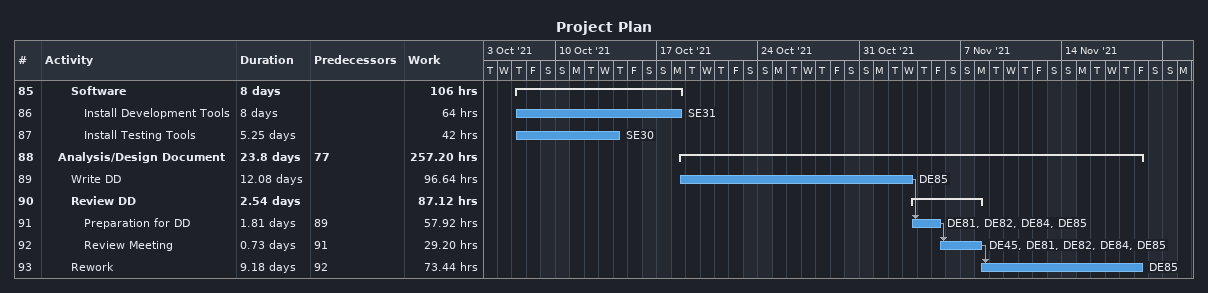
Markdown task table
Project Plan

| ID | Level | Task | Duration | Start | Finish | Predecessors | Resources | Work (h) |
|---|---|---|---|---|---|---|---|---|
| 85 | 3 | **Software** | 8d | 2021-10-07 | 2021-10-18 |  |  | 106 |
| 86 | 4 | Install Development Tools | 8d | 2021-10-07 | 2021-10-18 |  | SE31 | 64 |
| 87 | 4 | Install Testing Tools | 5.25d | 2021-10-07 | 2021-10-14 |  | SE30 | 42 |
| 88 | 2 | **Analysis/Design Document** | 23.8d | 2021-10-18 | 2021-11-19 | 77 |  | 257.20 |
| 89 | 3 | Write DD | 12.08d | 2021-10-18 | 2021-11-03 |  | DE85 | 96.64 |
| 90 | 3 | **Review DD** | 2.54d | 2021-11-03 | 2021-11-08 |  |  | 87.12 |
| 91 | 4 | Preparation for DD | 1.81d | 2021-11-03 | 2021-11-05 | 89 | DE81, DE82, DE84, DE85 | 57.92 |
| 92 | 4 | Review Meeting | 0.73d | 2021-11-05 | 2021-11-08 | 91 | DE45, DE81, DE82, DE84, DE85 | 29.20 |
| 93 | 3 | Rework | 9.18d | 2021-11-08 | 2021-11-19 | 92 | DE85 | 73.44 |
